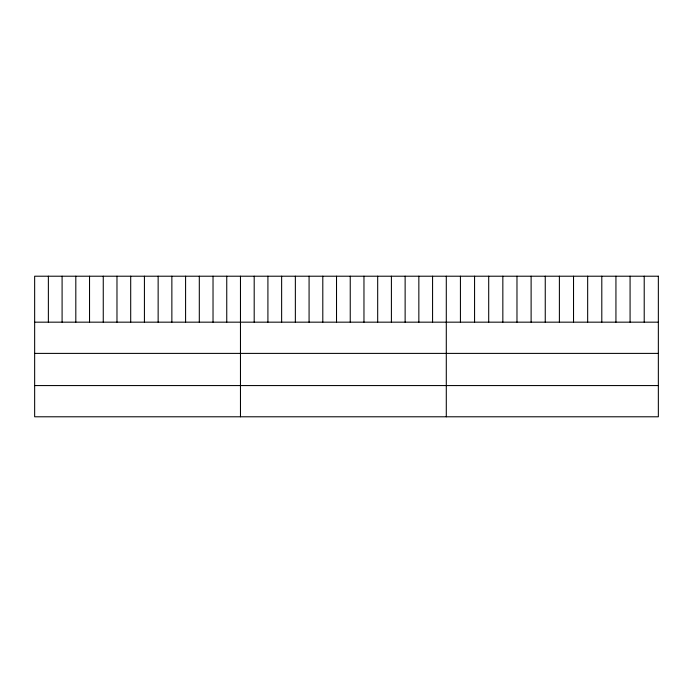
<?xml version="1.0" encoding="UTF-8"?>
<svg xmlns="http://www.w3.org/2000/svg" width="693" height="693" viewBox="0 0 693 693"><rect width="100%" height="100%" fill="white"/><g stroke="black" fill="none" stroke-linecap="round" stroke-linejoin="round"><path stroke-width="1.04" d="M34.65 322.167L658.35 322.167M34.65 353.395L658.35 353.395M34.65 385.568L658.35 385.568M644.213 276.212L644.213 322.167M630.076 276.212L630.076 322.167M615.938 276.212L615.938 322.167M601.801 276.212L601.801 322.167M587.664 276.212L587.664 322.167M573.527 276.212L573.527 322.167M559.39 276.212L559.39 322.167M545.252 276.212L545.252 322.167M531.115 276.212L531.115 322.167M516.978 276.212L516.978 322.167M502.841 276.212L502.841 322.167M488.704 276.212L488.704 322.167M474.566 276.212L474.566 322.167M460.429 276.212L460.429 322.167M446.292 276.212L446.292 416.788M432.571 276.212L432.571 322.167M418.849 276.212L418.849 322.167M405.128 276.212L405.128 322.167M391.406 276.212L391.406 322.167M377.685 276.212L377.685 322.167M363.964 276.212L363.964 322.167M350.242 276.212L350.242 322.167M336.521 276.212L336.521 322.167M322.799 276.212L322.799 322.167M309.078 276.212L309.078 322.167M295.357 276.212L295.357 322.167M281.635 276.212L281.635 322.167M267.914 276.212L267.914 322.167M254.192 276.212L254.192 322.167M240.471 276.212L240.471 416.788M226.75 276.212L226.75 322.167M213.028 276.212L213.028 322.167M199.307 276.212L199.307 322.167M185.585 276.212L185.585 322.167M171.864 276.212L171.864 322.167M158.143 276.212L158.143 322.167M144.421 276.212L144.421 322.167M130.7 276.212L130.7 322.167M116.978 276.212L116.978 322.167M103.257 276.212L103.257 322.167M89.536 276.212L89.536 322.167M75.814 276.212L75.814 322.167M62.093 276.212L62.093 322.167M48.371 276.212L48.371 322.167M658.35 276.212L34.65 276.212L34.65 416.788L658.35 416.788L658.35 276.212"/></g></svg>
